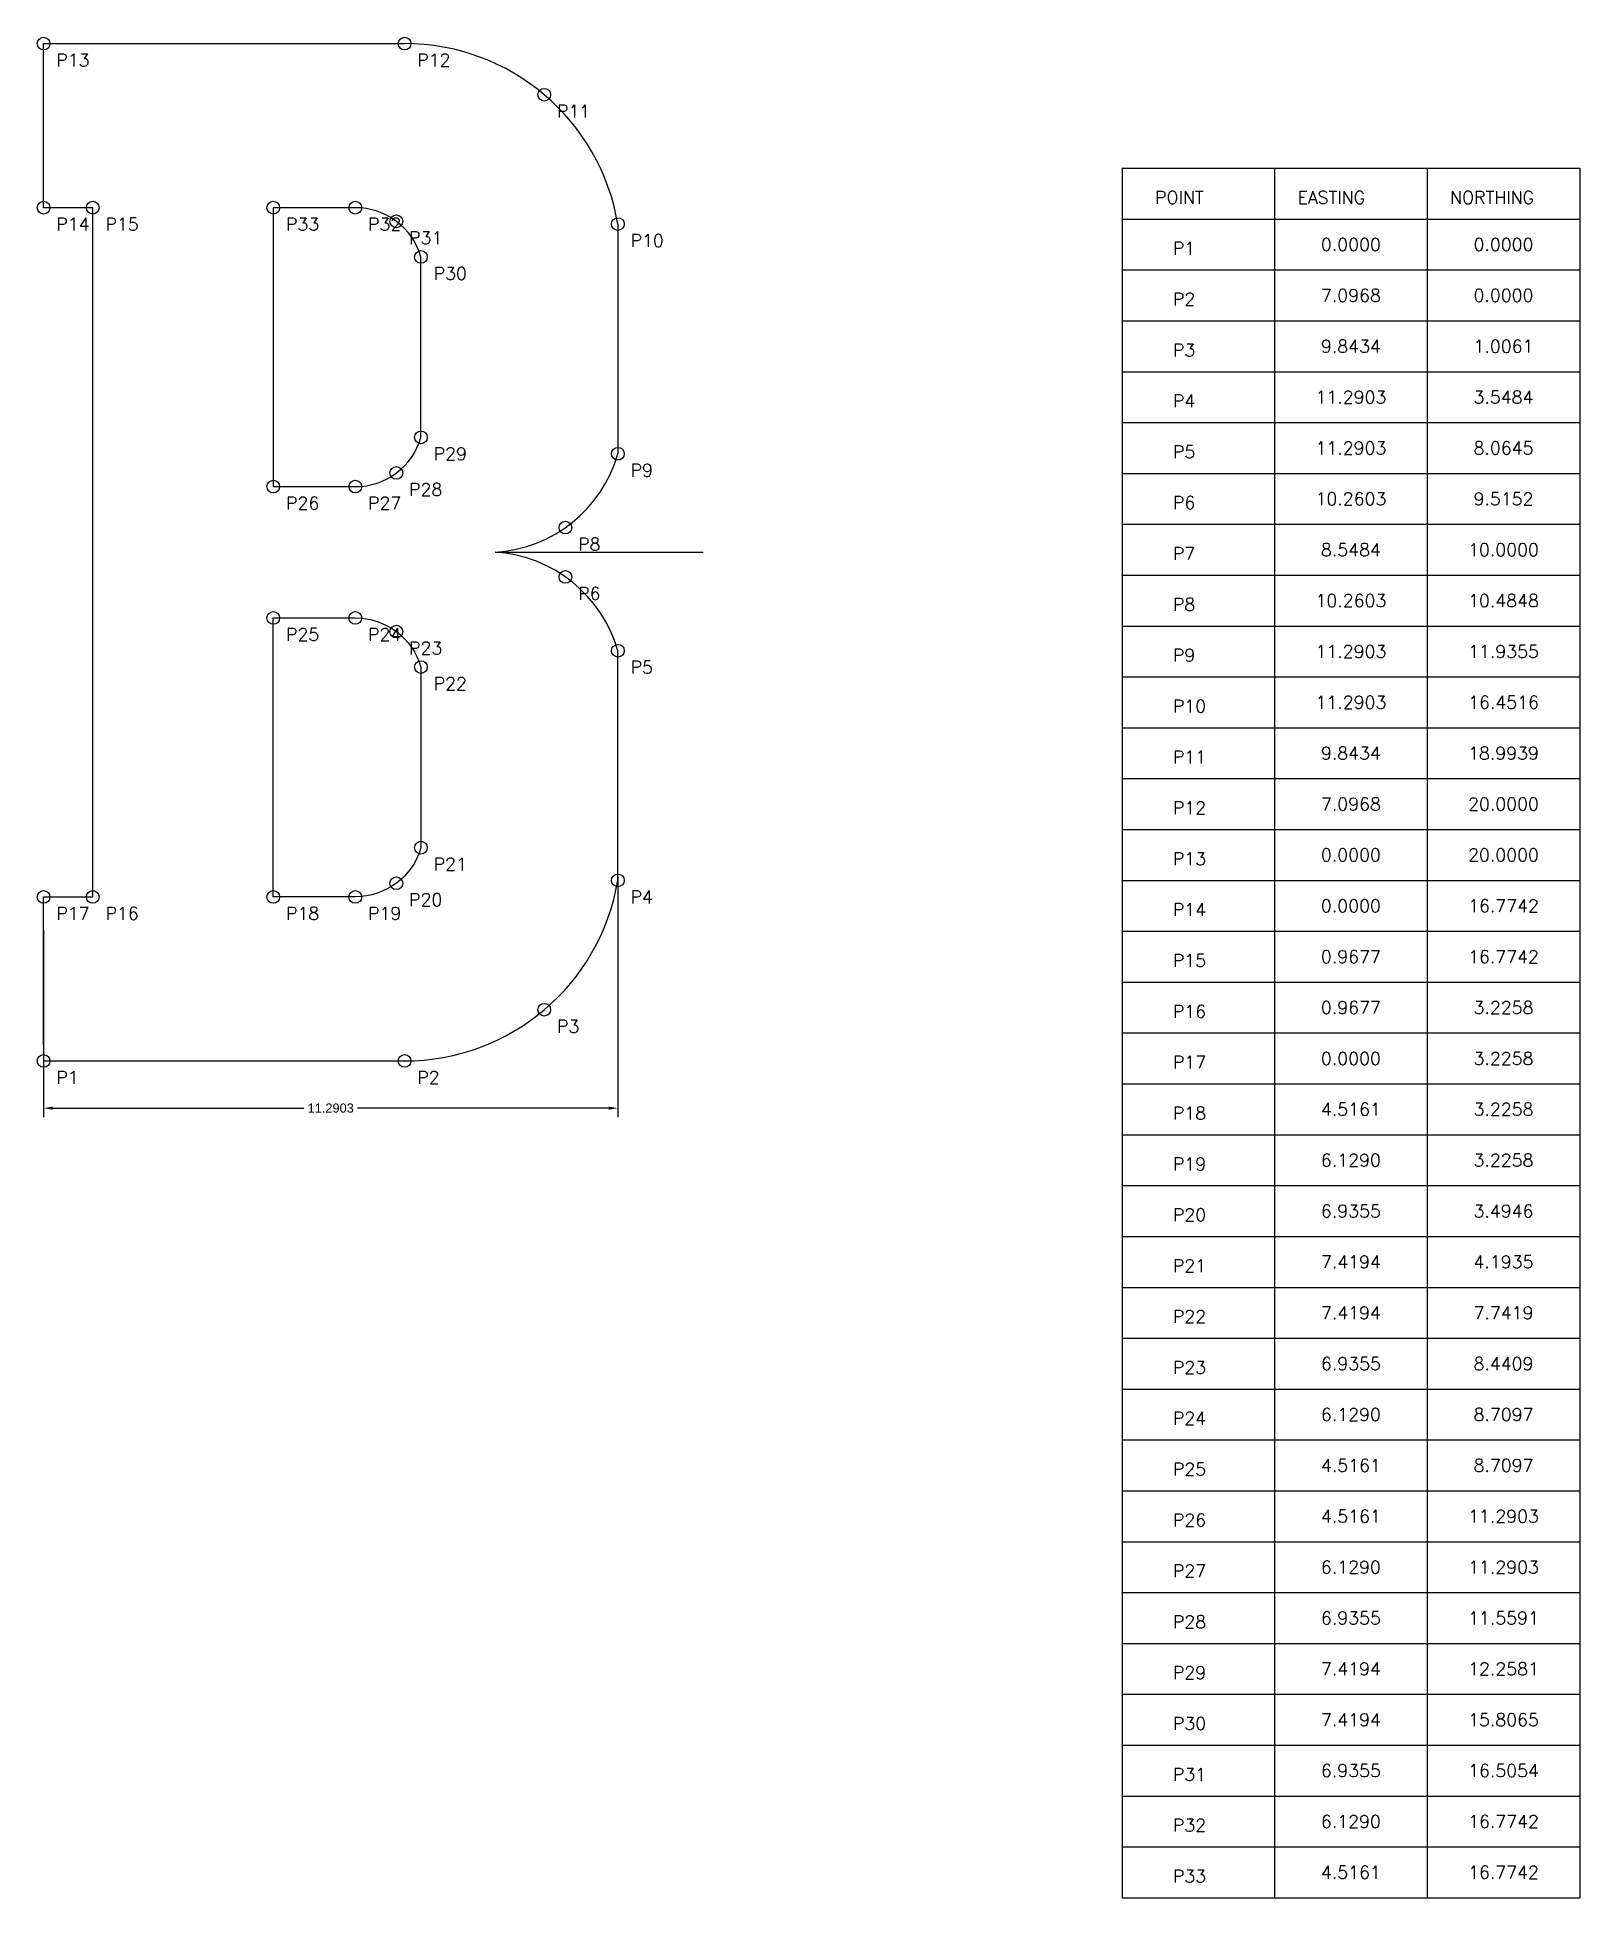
# Model space of a CAD drawing. Header units: inches. Extents: x -0.1 to 30.2, y -16.5 to 20.1.
import ezdxf
from ezdxf.enums import TextEntityAlignment as Align

# ---------------------------------------------------------------- set-up
doc = ezdxf.new("R2010")
doc.units = ezdxf.units.IN
doc.header["$MEASUREMENT"] = 0
doc.layers.add('LETTERE', color=7, linetype='Continuous')
doc.styles.add('romans', font='romans.shx', dxfattribs={"height": 0.25})
doc.styles.get("Standard").update_dxf_attribs({"font": 'arial.ttf'})
doc.dimstyles.get("Standard").update_dxf_attribs({"dimtxt": 0.18, "dimasz": 0.18, "dimexe": 0.18, "dimexo": 0.0625, "dimgap": 0.09, "dimtad": 0, "dimtih": 1, "dimtoh": 1, "dimdec": 4, "dimzin": 0, "dimdsep": 46, "dimtxsty": 'Standard', "dimcen": 0.09, "dimadec": 0, "dimazin": 0, "dimtfac": 1, "dimtdec": 4, "dimtofl": 0, "dimtmove": 0, "dimatfit": 3, "dimfxl": 1, "dimtolj": 1, "dimtzin": 0, "dimarcsym": 0})

# ---------------------------------------------------------------- blocks, each defined once
blk = doc.blocks.new('*D1')
at = {"color": 0, "lineweight": -2, "transparency": 16777216}
for p, q in [((11.29, 3.611), (11.29, -1.107)), ((0, 2.518), (0, -1.107)), ((0.18, -0.927), (5.12, -0.927)), ((11.11, -0.927), (6.17, -0.927))]:
    blk.add_line(p, q, dxfattribs=at)
at = {"color": 0, "transparency": 16777216}
for points in [[(0.18, -0.897), (0.18, -0.957), (0, -0.927)], [(11.11, -0.897), (11.11, -0.957), (11.29, -0.927)]]:
    blk.add_solid(points, dxfattribs=at)
at = {"layer": 'Defpoints', "color": 0, "transparency": 16777216}
for p in [(11.29, 3.673), (0, 2.581), (0, -0.927)]:
    blk.add_point(p, dxfattribs=at)
at = {"color": 0, "transparency": 16777216, "insert": (5.645, -0.927), "char_height": 0.18, "attachment_point": 5}
blk.add_mtext('\\A1;11.2903', dxfattribs=at)

msp = doc.modelspace()

# ---------------------------------------------------------------- linework, layer by layer
for p, q in [((21.20211, 17.54986), (30.20211, 17.54986)), ((21.20211, 17.54986), (21.20211, 14.54986)), ((21.20211, 17.54986), (21.20211, -16.45014)), ((24.20211, 17.54986), (24.20211, 14.54986)), ((24.20211, 17.54986), (24.20211, -16.45014)), ((27.20211, 17.54986), (27.20211, 14.54986)), ((27.20211, 17.54986), (27.20211, -16.45014)), ((30.20211, 17.54986), (30.20211, 14.54986)), ((30.20211, 17.54986), (30.20211, -16.45014)), ((21.20211, 16.54986), (30.20211, 16.54986)), ((21.20211, 15.54986), (30.20211, 15.54986)), ((21.20211, 14.54986), (30.20211, 14.54986)), ((21.20211, 13.54986), (30.20211, 13.54986)), ((21.20211, 12.54986), (30.20211, 12.54986)), ((21.20211, 11.54986), (30.20211, 11.54986)), ((21.20211, 10.54986), (30.20211, 10.54986)), ((8.8781, 10.00037), (12.96864, 10.00492)), ((21.20211, 9.54986), (30.20211, 9.54986)), ((21.20211, 8.54986), (30.20211, 8.54986)), ((21.20211, 7.54986), (30.20211, 7.54986)), ((21.20211, 6.54986), (30.20211, 6.54986)), ((21.20211, 5.54986), (30.20211, 5.54986)), ((21.20211, 4.54986), (30.20211, 4.54986)), ((21.20211, 3.54986), (30.20211, 3.54986)), ((21.20211, 2.54986), (30.20211, 2.54986)), ((21.20211, 1.54986), (30.20211, 1.54986)), ((21.20211, 0.54986), (30.20211, 0.54986)), ((21.20211, -0.45014), (30.20211, -0.45014)), ((21.20211, -1.45014), (30.20211, -1.45014)), ((21.20211, -2.45014), (30.20211, -2.45014)), ((21.20211, -3.45014), (30.20211, -3.45014)), ((21.20211, -4.45014), (30.20211, -4.45014)), ((21.20211, -5.45014), (30.20211, -5.45014)), ((21.20211, -6.45014), (30.20211, -6.45014)), ((21.20211, -7.45014), (30.20211, -7.45014)), ((21.20211, -8.45014), (30.20211, -8.45014)), ((21.20211, -9.45014), (30.20211, -9.45014)), ((21.20211, -10.45014), (30.20211, -10.45014)), ((21.20211, -11.45014), (30.20211, -11.45014)), ((21.20211, -12.45014), (30.20211, -12.45014)), ((21.20211, -13.45014), (30.20211, -13.45014)), ((21.20211, -14.45014), (30.20211, -14.45014)), ((21.20211, -15.45014), (30.20211, -15.45014)), ((21.20211, -16.45014), (30.20211, -16.45014))]:
    msp.add_line(p, q)
at = {"color": 3}
for centre in [(0, 20), (7.09677, 20), (9.84345, 18.99387), (0, 16.77419), (0.96774, 16.77419), (4.51613, 16.77419), (6.12903, 16.77419), (6.93548, 16.50538), (11.29032, 16.45161), (7.41935, 15.80645), (7.41935, 12.25806), (11.29032, 11.93548), (4.51613, 11.29032), (6.12903, 11.29032), (6.93548, 11.55914), (10.26026, 10.48479), (10.26026, 9.51521), (4.51613, 8.70968), (6.12903, 8.70968), (6.93548, 8.44086), (11.29032, 8.06452), (7.41935, 7.74194), (7.41935, 4.19355), (11.29032, 3.54839), (0, 3.22581), (0.96774, 3.22581), (4.51613, 3.22581), (6.12903, 3.22581), (6.93548, 3.49462), (9.84345, 1.00613), (0, 0), (7.09677, 0)]:
    msp.add_circle(centre, 0.125, dxfattribs=at)
at = {"layer": 'LETTERE', "color": 1}
for p, q in [((0, 17.41935), (0, 20)), ((0, 20), (7.09677, 20)), ((11.29032, 16.45161), (11.29032, 11.93548)), ((11.29032, 3.54839), (11.29032, 8.06452)), ((0, 2.58065), (0, 0)), ((0, 0), (7.09677, 0))]:
    msp.add_line(p, q, dxfattribs=at)
msp.add_lwpolyline([(0, 0.32258), (0, 3.22581), (0.96774, 3.22581), (0.96774, 16.77419), (0, 16.77419), (0, 19.67742)], dxfattribs=at)
for points in [[(7.41935, 12.25806), (7.41935, 15.80645, 0.33333333), (6.12903, 16.77419), (4.51613, 16.77419), (4.51613, 11.29032), (6.12903, 11.29032, 0.33333333)], [(7.41935, 7.74194), (7.41935, 4.19355, -0.33333333), (6.12903, 3.22581), (4.51613, 3.22581), (4.51613, 8.70968), (6.12903, 8.70968, -0.33333333)]]:
    msp.add_lwpolyline(points, format="xyb", close=True, dxfattribs=at)
for centre, radius, start, end in [((7.09677, 15.7478), 4.2522, 9.527283, 90), ((8.71796, 12.67103), 2.67546, 273.431473, 344.042506), ((8.71622, 7.32781), 2.67745, 15.971023, 86.533782), ((7.09677, 4.2522), 4.2522, 270, 350.472717)]:
    msp.add_arc(centre, radius, start, end, dxfattribs=at)

# ---------------------------------------------------------------- texts
at = {"style": 'romans'}
for s, p in [('P13', (0.25, 19.55)), ('P12', (7.34677, 19.55)), ('P11', (10.09345, 18.54387)), ('POINT', (21.85211, 16.84986)), ('EASTING', (24.65211, 16.84986)), ('NORTHING', (27.65211, 16.84986)), ('P14', (0.25, 16.32419)), ('P15', (1.21774, 16.32419)), ('P33', (4.76613, 16.32419)), ('P32', (6.37903, 16.32419)), ('P31', (7.18548, 16.05538)), ('P10', (11.54032, 16.00161)), ('P1', (22.20211, 15.84986)), ('P30', (7.66935, 15.35645)), ('P2', (22.20211, 14.84986)), ('P3', (22.20211, 13.84986)), ('P4', (22.20211, 12.84986)), ('P5', (22.20211, 11.84986)), ('P29', (7.66935, 11.80806)), ('P9', (11.54032, 11.48548)), ('P28', (7.18548, 11.10914)), ('P26', (4.76613, 10.84032)), ('P27', (6.37903, 10.84032)), ('P6', (22.20211, 10.84986)), ('P8', (10.51026, 10.03479)), ('P7', (22.20211, 9.84986)), ('P6', (10.51026, 9.06521)), ('P8', (22.20211, 8.84986)), ('P25', (4.76613, 8.25968)), ('P24', (6.37903, 8.25968)), ('P23', (7.18548, 7.99086)), ('P9', (22.20211, 7.84986)), ('P5', (11.54032, 7.61452)), ('P22', (7.66935, 7.29194)), ('P10', (22.20211, 6.84986)), ('P11', (22.20211, 5.84986)), ('P12', (22.20211, 4.84986)), ('P13', (22.20211, 3.84986)), ('P21', (7.66935, 3.74355)), ('P20', (7.18548, 3.04462)), ('P4', (11.54032, 3.09839)), ('P17', (0.25, 2.77581)), ('P16', (1.21774, 2.77581)), ('P18', (4.76613, 2.77581)), ('P19', (6.37903, 2.77581)), ('P14', (22.20211, 2.84986)), ('P15', (22.20211, 1.84986)), ('P16', (22.20211, 0.84986)), ('P3', (10.09345, 0.55613)), ('P17', (22.20211, -0.15014)), ('P1', (0.25, -0.45)), ('P2', (7.34677, -0.45)), ('P18', (22.20211, -1.15014)), ('P19', (22.20211, -2.15014)), ('P20', (22.20211, -3.15014)), ('P21', (22.20211, -4.15014)), ('P22', (22.20211, -5.15014)), ('P23', (22.20211, -6.15014)), ('P24', (22.20211, -7.15014)), ('P25', (22.20211, -8.15014)), ('P26', (22.20211, -9.15014)), ('P27', (22.20211, -10.15014)), ('P28', (22.20211, -11.15014)), ('P29', (22.20211, -12.15014)), ('P30', (22.20211, -13.15014)), ('P31', (22.20211, -14.15014)), ('P32', (22.20211, -15.15014)), ('P33', (22.20211, -16.15014))]:
    msp.add_text(s, height=0.25, dxfattribs=at).set_placement(p)
for s, p in [('0.0000', (25.70211, 16.04986)), ('0.0000', (28.70211, 16.04986)), ('7.0968', (25.70211, 15.04986)), ('0.0000', (28.70211, 15.04986)), ('9.8434', (25.70211, 14.04986)), ('1.0061', (28.70211, 14.04986)), ('11.2903', (25.70211, 13.04986)), ('3.5484', (28.70211, 13.04986)), ('11.2903', (25.70211, 12.04986)), ('8.0645', (28.70211, 12.04986)), ('10.2603', (25.70211, 11.04986)), ('9.5152', (28.70211, 11.04986)), ('8.5484', (25.70211, 10.04986)), ('10.0000', (28.70211, 10.04986)), ('10.2603', (25.70211, 9.04986)), ('10.4848', (28.70211, 9.04986)), ('11.2903', (25.70211, 8.04986)), ('11.9355', (28.70211, 8.04986)), ('11.2903', (25.70211, 7.04986)), ('16.4516', (28.70211, 7.04986)), ('9.8434', (25.70211, 6.04986)), ('18.9939', (28.70211, 6.04986)), ('7.0968', (25.70211, 5.04986)), ('20.0000', (28.70211, 5.04986)), ('0.0000', (25.70211, 4.04986)), ('20.0000', (28.70211, 4.04986)), ('0.0000', (25.70211, 3.04986)), ('16.7742', (28.70211, 3.04986)), ('0.9677', (25.70211, 2.04986)), ('16.7742', (28.70211, 2.04986)), ('0.9677', (25.70211, 1.04986)), ('3.2258', (28.70211, 1.04986)), ('0.0000', (25.70211, 0.04986)), ('3.2258', (28.70211, 0.04986)), ('4.5161', (25.70211, -0.95014)), ('3.2258', (28.70211, -0.95014)), ('6.1290', (25.70211, -1.95014)), ('3.2258', (28.70211, -1.95014)), ('6.9355', (25.70211, -2.95014)), ('3.4946', (28.70211, -2.95014)), ('7.4194', (25.70211, -3.95014)), ('4.1935', (28.70211, -3.95014)), ('7.4194', (25.70211, -4.95014)), ('7.7419', (28.70211, -4.95014)), ('6.9355', (25.70211, -5.95014)), ('8.4409', (28.70211, -5.95014)), ('6.1290', (25.70211, -6.95014)), ('8.7097', (28.70211, -6.95014)), ('4.5161', (25.70211, -7.95014)), ('8.7097', (28.70211, -7.95014)), ('4.5161', (25.70211, -8.95014)), ('11.2903', (28.70211, -8.95014)), ('6.1290', (25.70211, -9.95014)), ('11.2903', (28.70211, -9.95014)), ('6.9355', (25.70211, -10.95014)), ('11.5591', (28.70211, -10.95014)), ('7.4194', (25.70211, -11.95014)), ('12.2581', (28.70211, -11.95014)), ('7.4194', (25.70211, -12.95014)), ('15.8065', (28.70211, -12.95014)), ('6.9355', (25.70211, -13.95014)), ('16.5054', (28.70211, -13.95014)), ('6.1290', (25.70211, -14.95014)), ('16.7742', (28.70211, -14.95014)), ('4.5161', (25.70211, -15.95014)), ('16.7742', (28.70211, -15.95014))]:
    msp.add_text(s, height=0.25, dxfattribs=at).set_placement(p, align=Align.MIDDLE_CENTER)

# ---------------------------------------------------------------- dimensions: what is measured, and where the dimension line sits
dim = msp.add_linear_dim(base=(0, -0.92734), p1=(11.29032, 3.67339), p2=(0, 2.58065), dimstyle='Standard')
dim.commit()
dim.dimension.update_dxf_attribs({"geometry": '*D1', "text_midpoint": (5.64516, -0.92734)})

doc.saveas('drawing.dxf')
